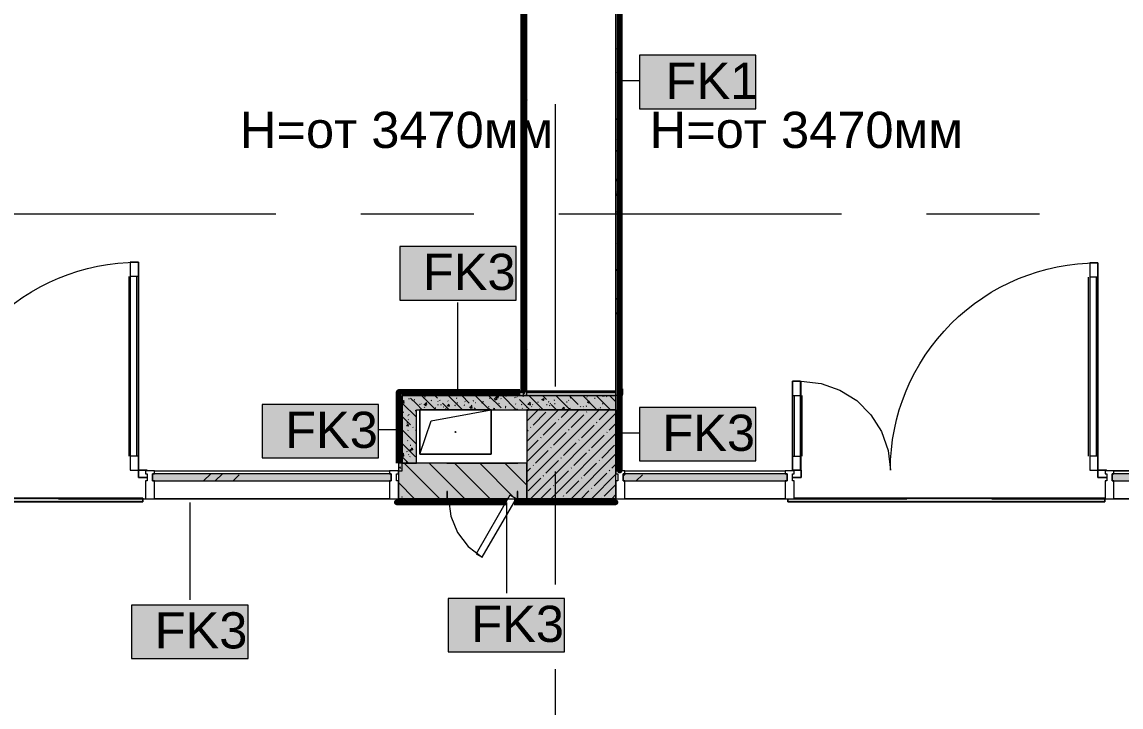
# Model space of a CAD drawing. Header units: millimetres. Extents: x -3817 to 677485, y -22715 to 103890.
# Drawn here: x 107959 to 114129, y 14141 to 17990 of the extents above; entities that cross this region are included whole.
import ezdxf

# ---------------------------------------------------------------- set-up
doc = ezdxf.new("R2010")
doc.units = ezdxf.units.MM
doc.layers.add('PDF _Геометрия', color=7, linetype='Continuous', true_color=0x1d1d1d)
doc.layers.add('PDF _Сплошная заливка', color=7, linetype='Continuous', true_color=0xffffff)
doc.layers.add('PDF _Текст', color=7, linetype='Continuous')
doc.styles.add('PDF GOST-Common', font='arial.ttf')

msp = doc.modelspace()

# ---------------------------------------------------------------- hatches: boundary and pattern name
at = {"layer": 'PDF _Сплошная заливка', "transparency": 33554559}
for points in [[(110773.6, 15891.3), (110793.6, 15891.3), (110793.6, 21081.3), (110773.6, 21081.3), (110773.6, 16746.6)], [(110073.6, 15468.3), (110093.6, 15468.3), (110093.6, 15911.3), (110073.6, 15911.3), (110073.6, 15511.3)], [(110093.6, 15511.3), (110173.6, 15511.3), (110173.6, 15891.3), (110093.6, 15891.3), (110093.6, 15528.7)], [(110753.6, 15811.3), (111293.6, 15811.3), (111293.6, 15891.3), (110173.6, 15891.3), (110173.6, 15811.3)], [(111293.6, 15468.3), (111313.6, 15468.3), (111313.6, 15891.3), (111293.6, 15891.3), (111293.6, 15528.7)], [(110032.6, 15411.3), (110032.6, 15451.3), (108692.6, 15451.3), (108692.6, 15411.3), (108725.1, 15411.3)], [(115829, 15411.3), (115829, 15451.3), (114079, 15451.3), (114079, 15411.3), (115378.3, 15411.3)]]:
    msp.add_hatch(color=256, dxfattribs=at).paths.add_polyline_path(points)
h = msp.add_hatch(color=256, dxfattribs=at)
h.paths.add_polyline_path([(110343.6, 15311.3), (110343.6, 15351.3), (110348.6, 15351.3), (110348.6, 15311.3), (110687.4, 15311.3), (110698.9, 15331.3), (110733.6, 15311.3), (110738.6, 15311.3), (110738.6, 15351.3), (110743.6, 15351.3), (110743.6, 15311.3), (110793.6, 15311.3), (110793.6, 15511.3), (110072.6, 15511.3), (110072.6, 15311.3), (110092.6, 15311.3)], flags=0)
h.paths.add_polyline_path([(105643.6, 15311.3), (105793.6, 15311.3), (105793.6, 15511.3), (105643.6, 15511.3)], flags=0)
h.paths.add_polyline_path([(106853.6, 15311.3), (106853.6, 15511.3), (106293.6, 15511.3), (106294.6, 15311.3)], flags=0)
h.paths.add_polyline_path([(101343.6, 15311.3), (101641.6, 15311.3), (101641.6, 15511.3), (101343.6, 15511.3)], flags=0)
h = msp.add_hatch(color=256, dxfattribs=at)
h.paths.add_polyline_path([(106313.6, 15511.3), (106853.6, 15511.3), (106853.6, 15531.3), (106313.6, 15531.3), (106313.6, 15528.7)], flags=0)
h.paths.add_polyline_path([(110072.6, 15511.3), (110073.6, 15511.3), (110072.6, 15528.7)], flags=0)
at = {"layer": 'PDF _Сплошная заливка', "true_color": 0x494949, "transparency": 33554559}
for points in [[(108638, 15294.2), (108638, 15314.2), (106903.6, 15314.2), (106903.6, 15311.3), (106858, 15311.3), (106858, 15294.2), (107394.4, 15294.2)], [(114038, 15294.2), (114038, 15314.2), (112294, 15314.2), (112294, 15311.3), (112258, 15311.3), (112258, 15294.2), (112294, 15294.2)]]:
    msp.add_hatch(color=251, dxfattribs=at).paths.add_polyline_path(points)
at = {"layer": 'PDF _Сплошная заливка', "transparency": 33554559}
h = msp.add_hatch(color=256, dxfattribs=at)
h.paths.add_polyline_path([(120602.6, 15291.3), (120623.6, 15291.3), (120623.6, 15311.3), (115843.6, 15311.3), (115843.6, 15291.3), (119370.2, 15291.3)], flags=0)
h.paths.add_polyline_path([(110675.8, 15291.3), (110687.4, 15311.3), (110092.6, 15311.3), (110093.6, 15291.3), (110508.9, 15291.3)], flags=0)
h.paths.add_polyline_path([(111293.6, 15291.3), (111293.6, 15311.3), (110733.6, 15311.3), (110722, 15291.3), (110743.6, 15291.3)], flags=0)

# ---------------------------------------------------------------- linework, layer by layer
at = {"layer": 'PDF _Геометрия', "color": 9, "lineweight": 9, "true_color": 0xc0c0c0}
for points in [[(101060.8, 21031.3), (105773.6, 21031.3), (105773.6, 15821.4), (105793.6, 15821.4), (105793.6, 21031.3), (106293.6, 21031.3), (106293.6, 15821.4), (106313.6, 15821.4), (106313.6, 21031.3), (110773.6, 21031.3), (110773.6, 15891.3), (110793.6, 15891.3), (110793.6, 21031.3), (110793.6, 21081.3), (110773.6, 21081.3), (106313.6, 21081.3), (106293.6, 21081.3), (105793.6, 21081.3), (105773.6, 21081.3), (101060.8, 21081.3)], [(110722, 15291.3), (111293.6, 15291.3), (111293.6, 15311.3), (110733.6, 15311.3), (110793.6, 15311.3), (110793.6, 15511.3), (110073.6, 15511.3), (110073.6, 15468.3), (110093.6, 15468.3), (110093.6, 15891.3), (110753.6, 15891.3), (110173.6, 15891.3), (110093.6, 15891.3), (110093.6, 15511.3), (110173.6, 15511.3), (110173.6, 15811.3), (111293.6, 15811.3), (111293.6, 15468.3), (111313.6, 15468.3), (111313.6, 15891.3), (111293.6, 15891.3), (110753.6, 15891.3), (111293.6, 15891.3), (111293.6, 18194.3)], [(111313.6, 18194.3), (111313.6, 15891.3), (111293.6, 15891.3)], [(110073.6, 15532.4), (110073.6, 15911.3), (110093.6, 15911.3), (110753.6, 15911.3), (110773.6, 15911.3)], [(110753.6, 15891.3), (110753.6, 15911.3)], [(110793.5, 15911.3), (111293.8, 15911.3)], [(111313.6, 15891.3), (111313.6, 15912.4), (111333.6, 15912.4)], [(110073.6, 15531.3), (110072.6, 15531.3), (110072.6, 15511.3), (110072.6, 15311.3), (110072.6, 15291.3)], [(110343.6, 15511.3), (110743.6, 15511.3)], [(110092.6, 15291.3), (110092.6, 15311.3), (110687.4, 15311.3), (110093.6, 15311.3), (110093.6, 15291.3), (110675.8, 15291.3)]]:
    msp.add_lwpolyline(points, dxfattribs=at)
at = {"layer": 'PDF _Геометрия', "color": 231, "lineweight": 70, "true_color": 0xff80c0}
msp.add_lwpolyline([(110772.6, 15911.3), (110772.6, 21031.3), (110773.6, 21031.3), (110773.6, 15911.3)], close=True, dxfattribs=at)
for points in [[(111314.6, 18194.3), (111314.6, 15911.8), (111313.6, 15911.8), (111313.6, 18194.3)], [(111333.6, 15913.3), (111314.6, 15913.3), (111314.6, 15912.4), (111333.6, 15912.4)]]:
    msp.add_lwpolyline(points, dxfattribs=at)
at = {"layer": 'PDF _Геометрия', "color": 253, "lineweight": 9, "true_color": 0x9b9b9b}
for points in [[(110773.6, 17974.3), (110774.1, 17974.3)], [(111313.6, 17964.5), (111309.1, 17956.7)], [(110792.1, 17914.8), (110787.1, 17906.1)], [(111310, 17897.4), (111305, 17888.7)], [(111312.7, 17943.8), (111313.6, 17943.8)], [(110773.6, 17882.9), (110774.1, 17882.9)], [(110788, 17846.8), (110783, 17838.1)], [(110790, 17858.7), (110785, 17867.4)], [(111296.7, 17834.4), (111293.6, 17839.9)], [(111312.7, 17852.4), (111313.6, 17852.4)], [(110793.6, 17791.6), (110789.1, 17799.3)], [(110773.6, 17760.9), (110774.1, 17760.9)], [(110793.6, 17730.6), (110793.2, 17731.3)], [(111304.9, 17698.4), (111299.9, 17707.1)], [(111312.7, 17730.5), (111313.6, 17730.5)], [(110787, 17680.9), (110782, 17689.7)], [(111308.9, 17651.6), (111303.9, 17642.9)], [(110775.9, 17639.3), (110773.6, 17643.3)], [(110773.6, 17639), (110774.1, 17639)], [(110787, 17601), (110781.9, 17592.3)], [(111312.7, 17608.6), (111313.6, 17608.6)], [(110773.6, 17547.6), (110774.1, 17547.6)], [(110780, 17571.3), (110774.9, 17580)], [(110793.6, 17551.5), (110793.1, 17550.7)], [(110784.1, 17503.2), (110779, 17512)], [(111312.7, 17517.1), (111313.6, 17517.1)], [(110773.6, 17425.7), (110774.1, 17425.7)], [(111296.7, 17447.5), (111293.6, 17442.2)], [(110774.7, 17396.9), (110773.6, 17395)], [(111303.7, 17337.9), (111298.7, 17329.2)], [(111312.7, 17395.2), (111313.6, 17395.2)], [(110773.6, 17303.7), (110774.1, 17303.7)], [(110781.8, 17287.3), (110776.7, 17278.6)], [(111313.6, 17317.6), (111309.1, 17325.3)], [(110777.7, 17219.2), (110773.6, 17212.1)], [(111299.6, 17269.8), (111294.6, 17261.1)], [(111310.8, 17228.2), (111305.8, 17219.5)], [(111312.7, 17273.3), (111313.6, 17273.3)], [(111313.6, 17256.7), (111313.2, 17257.3)], [(110773.6, 17212.3), (110774.1, 17212.3)], [(110788.8, 17177.6), (110783.8, 17168.9)], [(110789.2, 17189.5), (110784.2, 17198.2)], [(111312.7, 17181.8), (111313.6, 17181.8)], [(110773.6, 17090.4), (110774.1, 17090.4)], [(111300, 17097.2), (111295, 17105.9)], [(111311.2, 17138.9), (111306.2, 17147.6)], [(110793.6, 17060), (110792.4, 17062.1)], [(111304.1, 17029.2), (111299.1, 17037.9)], [(111312.7, 17059.9), (111313.6, 17059.9)], [(110776.6, 16973.5), (110773.6, 16968.3)], [(110775.1, 16970.1), (110773.6, 16972.8)], [(110773.6, 16968.5), (110774.1, 16968.5)], [(111298.5, 17024.1), (111293.6, 17015.5)], [(111308.2, 16961.2), (111303.2, 16969.9)], [(111309.7, 16982.5), (111304.7, 16973.8)], [(110787.8, 16931.9), (110782.7, 16923.1)], [(111297, 16919.5), (111293.6, 16925.5)], [(111312.7, 16938), (111313.6, 16938)], [(110773.6, 16877), (110774.1, 16877)], [(110783.3, 16834.1), (110778.2, 16842.8)], [(111312.7, 16846.5), (111313.6, 16846.5)], [(110773.6, 16755.1), (110774.1, 16755.1)], [(111294.1, 16741.8), (111293.6, 16742.7)], [(111312.7, 16724.6), (111313.6, 16724.6)], [(110773.6, 16633.2), (110774.1, 16633.2)], [(111300.4, 16600.7), (111295.4, 16592)], [(111313.4, 16647.4), (111308.3, 16656.1)], [(111312.7, 16602.7), (111313.6, 16602.7)], [(110778.5, 16550.1), (110773.6, 16541.5)], [(110773.6, 16541.7), (110774.1, 16541.7)], [(111312.7, 16511.3), (111313.6, 16511.3)], [(110773.6, 16419.8), (110774.1, 16419.8)], [(110792.5, 16452.3), (110787.5, 16461)], [(111299.2, 16428.1), (111294.2, 16436.8)], [(110793.6, 16389.5), (110791.6, 16393)], [(111299.3, 16354.9), (111294.3, 16346.2)], [(111312.7, 16389.4), (111313.6, 16389.4)], [(110777.4, 16304.3), (110773.6, 16297.7)], [(110773.6, 16297.9), (110774.1, 16297.9)], [(111307.4, 16292), (111302.4, 16300.7)], [(111310.5, 16313.3), (111305.5, 16304.6)], [(110778.4, 16232.9), (110773.6, 16241.2)], [(110788.6, 16262.7), (110783.5, 16254)], [(110789.5, 16274.6), (110784.5, 16283.3)], [(111312.7, 16267.4), (111313.6, 16267.4)], [(110773.6, 16206.5), (110774.1, 16206.5)], [(110782.5, 16164.9), (110777.4, 16173.6)], [(111313.6, 16196.7), (111312.6, 16194.9)], [(111312.7, 16176), (111313.6, 16176)], [(110786.5, 16096.9), (110781.5, 16105.6)], [(110793.6, 16149.5), (110790.6, 16144.3)], [(111313.5, 16135.6), (111308.5, 16126.9)], [(110773.6, 16084.5), (110774.1, 16084.5)], [(110775.4, 16055.2), (110773.6, 16058.4)], [(110791.5, 16085), (110786.5, 16076.3)], [(111312.7, 16054.1), (111313.6, 16054.1)], [(110773.6, 15962.6), (110774.1, 15962.6)], [(111313.6, 15915.5), (111311.6, 15918.9)], [(111312.7, 15932.1), (111313.6, 15932.1)], [(110083.7, 15895.3), (110078.7, 15886.6)], [(110093.5, 15871.2), (110093.6, 15871.2)], [(110197.7, 15897.7), (110192.6, 15906.4)], [(110215.4, 15901.7), (110225.5, 15901.7)], [(110233.8, 15911.3), (110230, 15904.8)], [(110236.5, 15891.3), (110234.3, 15895.2)], [(110303.1, 15909.5), (110298, 15900.8)], [(110306.9, 15891.3), (110302.3, 15899.3)], [(110306.9, 15901.7), (110316.9, 15901.7)], [(110367.8, 15901.7), (110377.9, 15901.7)], [(110482.9, 15891.3), (110480, 15896.3)], [(110520.2, 15901.7), (110530.3, 15901.7)], [(110579.5, 15906.9), (110576.9, 15911.3)], [(110611.7, 15901.7), (110621.7, 15901.7)], [(110658.8, 15891.3), (110657.7, 15893.3)], [(110684.9, 15900.2), (110679.8, 15891.5)], [(110703.1, 15901.7), (110713.2, 15901.7)], [(110726.5, 15911.3), (110721.5, 15902.7)], [(111312.4, 15889.9), (111307.4, 15881.1)], [(111312.7, 15840.7), (111313.6, 15840.7)], [(110093.6, 15773.1), (110091.1, 15777.4)], [(110093.5, 15749.3), (110093.6, 15749.3)], [(111313.6, 15732.7), (111308.6, 15741.2)], [(111300.2, 15685.8), (111295.1, 15677)], [(111302.5, 15690.9), (111297.5, 15699.6)], [(111312.7, 15718.8), (111313.6, 15718.8)], [(110082.6, 15649.6), (110077.6, 15640.9)], [(110093.5, 15627.3), (110093.6, 15627.3)], [(111306.6, 15622.8), (111301.6, 15631.5)], [(110082, 15549.3), (110077, 15558)], [(110093.2, 15591), (110088.1, 15599.7)], [(110093.6, 15607.6), (110088.8, 15599.2)], [(111307.2, 15576.1), (111302.2, 15567.4)], [(111310.7, 15554.8), (111305.6, 15563.5)], [(111312.7, 15596.9), (111313.6, 15596.9)], [(110086.1, 15481.3), (110081.1, 15490)], [(110093.5, 15535.9), (110093.6, 15535.9)], [(111299.5, 15513.2), (111294.5, 15521.9)], [(111303.1, 15508.1), (111298.1, 15499.3)], [(111312.7, 15505.4), (111313.6, 15505.4)], [(110130.2, 15305.3), (110125.2, 15296.6)], [(110260.8, 15300.6), (110255.8, 15309.3)], [(110344.9, 15311.3), (110344.6, 15310.8)], [(110553.7, 15307.2), (110548.7, 15298.5)], [(110574.6, 15305.8), (110571.3, 15311.3)], [(110591.3, 15311.3), (110590.3, 15309.7)], [(110642.6, 15309.9), (110641.7, 15311.3)], [(110661.6, 15311.3), (110658.3, 15305.6)], [(110682.2, 15302.3), (110679.2, 15307.4)], [(110820.3, 15306.9), (110817.7, 15311.3)], [(110908, 15311.3), (110904.1, 15304.5)], [(110977.1, 15309.1), (110972.1, 15300.4)], [(110998, 15303.9), (110993.7, 15311.3)], [(111039.6, 15292.7), (111034.6, 15301.4)], [(111107.7, 15296.8), (111102.6, 15305.5)], [(111285.4, 15293.8), (111280.3, 15302.5)], [(110093.5, 15292.1), (110093.6, 15292.1), (110103.6, 15292.1)], [(110184.9, 15292.1), (110195, 15292.1)], [(110276.4, 15292.1), (110286.4, 15292.1)], [(110459.3, 15292.1), (110469.3, 15292.1)], [(110512, 15296.1), (110509.3, 15291.3)], [(110550.7, 15292.1), (110560.8, 15292.1)], [(110611.7, 15292.1), (110621.7, 15292.1)], [(110757.8, 15295), (110755.7, 15291.3)], [(110764.1, 15292.1), (110774.1, 15292.1)], [(110855.5, 15292.1), (110865.6, 15292.1)], [(110946.9, 15292.1), (110957, 15292.1)], [(111129.8, 15292.1), (111139.9, 15292.1)], [(111146, 15291.3), (111144.3, 15294.4)], [(111221.3, 15292.1), (111231.3, 15292.1)], [(111282.2, 15292.1), (111292.3, 15292.1)]]:
    msp.add_lwpolyline(points, dxfattribs=at)
at = {"layer": 'PDF _Геометрия', "color": 7, "lineweight": 9}
for points in [[(112078.1, 17802.4), (111425, 17802.4), (111425, 17502.4), (112078.1, 17502.4)], [(110733.6, 16727.6), (110080.5, 16727.6), (110080.5, 16427.6), (110733.6, 16427.6)], [(109960.6, 15840.4), (109307.5, 15840.4), (109307.5, 15540.4), (109960.6, 15540.4)], [(110593.6, 15811.3), (110593.6, 15561.3), (110193.6, 15561.3), (110193.6, 15811.3)], [(110593.6, 15811.3), (110193.6, 15811.3), (110193.6, 15561.3), (110593.6, 15561.3)], [(111293.6, 15811.3), (110793.6, 15811.3), (110793.6, 15511.3), (110793.6, 15311.3), (111293.6, 15311.3)], [(112078.1, 15823.9), (111425, 15823.9), (111425, 15523.9), (112078.1, 15523.9)], [(110022.6, 15451.3), (108702.6, 15451.3), (108702.6, 15468.3), (110022.6, 15468.3)], [(112244, 15451.3), (111343.6, 15451.3), (111343.6, 15468.3), (112244, 15468.3)], [(110022.6, 15311.3), (108702.6, 15311.3), (108702.6, 15411.3), (110022.6, 15411.3)], [(112244, 15311.3), (111343.6, 15311.3), (111343.6, 15411.3), (112244, 15411.3)], [(106903.3, 15314.2), (108638, 15314.2)], [(110072.6, 15311.3), (110092.6, 15311.3)], [(112293.7, 15314.2), (114038, 15314.2)], [(106858, 15294.2), (108638, 15294.2)], [(112258, 15294.2), (114038, 15294.2)], [(111005.5, 14750.7), (110352.3, 14750.7), (110352.3, 14450.7), (111005.5, 14450.7)], [(109228.2, 14714), (108575.1, 14714), (108575.1, 14414), (109228.2, 14414)]]:
    msp.add_lwpolyline(points, close=True, dxfattribs=at)
for points in [[(111314.1, 17660.5), (111425, 17660.5)], [(110407, 15911.8), (110407, 16413.7)], [(111293.6, 15811.3), (111293.6, 15891.3)], [(110193.6, 15561.3), (110256.1, 15748.8), (110593.6, 15811.3)], [(110073.1, 15698.5), (109960.6, 15698.5)], [(111314.1, 15682), (111425, 15682)], [(108702.6, 15468.3), (110022.6, 15468.3)], [(108978.7, 15411.3), (109018.7, 15451.3)], [(109044.4, 15411.3), (109084.4, 15451.3)], [(109144.4, 15411.3), (109179.4, 15446.4)], [(111333.6, 15437.8), (111347.2, 15451.3)], [(111343.6, 15468.3), (112244, 15468.3)], [(111407.2, 15411.3), (111442.2, 15446.4)], [(115793.6, 15451.3), (114089, 15451.3), (114089, 15468.3), (115793.6, 15468.3), (114089, 15468.3)], [(114089, 15311.3), (115829, 15311.3), (114089, 15311.3), (114089, 15411.3), (115793.6, 15411.3)], [(108638, 15294.2), (108638, 15314.2), (108638, 15294.2)], [(108702.6, 15311.3), (110022.6, 15311.3)], [(110093.6, 15311.3), (110092.6, 15311.3)], [(111343.6, 15311.3), (112244, 15311.3)], [(112258, 15294.2), (112258, 15311.3), (112258, 15294.2)], [(114038, 15294.2), (114038, 15314.2), (114038, 15294.2)], [(108901.7, 15290.8), (108901.7, 14744.1)], [(110072.6, 15291.3), (110092.6, 15291.3), (110093.6, 15291.3)], [(110678.9, 15290.9), (110678.9, 14780.8)]]:
    msp.add_lwpolyline(points, dxfattribs=at)
at = {"layer": 'PDF _Геометрия', "color": 253, "lineweight": 9, "true_color": 0xaaaaaa}
for points in [[(110953.6, 15941.1), (110953.6, 17528.6)], [(107797.7, 16911.4), (109385.2, 16911.4)], [(109861.4, 16911.4), (110496.4, 16911.4)], [(110972.7, 16911.4), (112560.2, 16911.4)], [(113036.4, 16911.4), (113671.4, 16911.4)], [(108558.6, 16560.3), (108558.6, 15551.3)], [(108612.6, 16560.3), (108567.6, 16560.3)], [(108602.6, 16560.3), (108602.6, 15551.3)], [(113945, 16556.3), (113945, 15551.3)], [(113999, 16556.3), (113954, 16556.3)], [(113989, 16556.3), (113989, 15551.3)], [(112284, 15891.3), (112329, 15891.3)], [(112294, 15891.3), (112294, 15551.3)], [(112338, 15891.3), (112338, 15551.3)], [(108612.6, 15551.3), (108567.6, 15551.3)], [(112284, 15551.3), (112329, 15551.3)], [(113999, 15551.3), (113954, 15551.3)], [(108662.6, 15468.3), (108662.6, 15471.3), (108612.6, 15471.3)], [(110953.6, 14829.9), (110953.6, 15464.9)], [(112284, 15431.3), (112334, 15431.3), (112334, 15471.3)], [(114047.6, 15471.3), (113999, 15471.3)], [(114049, 15468.3), (114049, 15471.3)], [(108164.7, 15311.3), (109752.2, 15311.3)], [(110228.4, 15311.3), (110863.4, 15311.3)], [(110353.6, 15311.3), (110366.5, 15213), (110404.5, 15121.3), (110464.9, 15042.6), (110543.6, 14982.3)], [(111339.7, 15311.3), (112927.2, 15311.3)], [(113403.4, 15311.3), (114038.4, 15311.3)], [(110953.6, 12766.1), (110953.6, 14353.6)]]:
    msp.add_lwpolyline(points, dxfattribs=at)
for points in [[(106893.6, 15468.3), (106893.6, 15471.3), (106943.6, 15471.3), (106943.6, 15971.3), (107054.8, 15958.8), (107160.5, 15921.8), (107255.3, 15862.3), (107334.5, 15783.1), (107394.1, 15688.3), (107431, 15582.6), (107443.6, 15471.3, -0.414215), (108612.6, 16640.3), (108612.6, 15471.3), (108612.6, 15431.3), (108662.6, 15431.3)], [(112284, 15468.3), (112284, 15471.3), (112334, 15471.3), (112334, 15971.3), (112445.3, 15958.8), (112551, 15921.8), (112645.8, 15862.3), (112724.9, 15783.1), (112784.5, 15688.3), (112821.5, 15582.6), (112834, 15471.3, -0.414214), (113999, 16636.3), (113999, 15471.3), (113999, 15431.3), (114047.6, 15431.3)]]:
    msp.add_lwpolyline(points, format="xyb", dxfattribs=at)
for points in [[(108567.6, 15471.3), (108612.6, 15471.3), (108612.6, 16640.3), (108567.6, 16640.3), (108567.6, 15471.3), (108612.6, 15471.3), (108612.6, 16640.3), (108567.6, 16640.3)], [(113954, 15471.3), (113999, 15471.3), (113999, 16636.3), (113954, 16636.3), (113954, 15471.3), (113999, 15471.3), (113999, 16636.3), (113954, 16636.3)], [(112329, 15471.3), (112284, 15471.3), (112284, 15971.3), (112329, 15971.3), (112329, 15471.3), (112329, 15971.3), (112284, 15971.3), (112284, 15471.3)], [(108612.6, 15471.3), (108612.6, 15431.3), (108662.6, 15431.3), (108612.6, 15431.3), (108612.6, 15471.3), (108662.6, 15471.3), (108662.6, 15468.3), (108662.6, 15471.3)], [(112334, 15471.3), (112334, 15431.3), (112284, 15431.3), (112334, 15431.3), (112334, 15471.3), (112284, 15471.3), (112284, 15468.3), (112284, 15471.3)], [(113999, 15471.3), (113999, 15431.3), (114047.6, 15431.3), (113999, 15431.3), (113999, 15471.3), (114047.6, 15471.3)], [(114049, 15471.3), (114049, 15468.3)]]:
    msp.add_lwpolyline(points, close=True, dxfattribs=at)
at = {"layer": 'PDF _Геометрия', "color": 52, "lineweight": 70, "true_color": 0xe1dc04}
for points in [[(110072.6, 15511.3), (110072.6, 15912.4), (110073.6, 15912.4), (110753.6, 15912.4)], [(110753.6, 15911.3), (110073.6, 15911.3), (110073.6, 15511.3)], [(110073.6, 15532.4), (110072.6, 15532.4), (110072.6, 15531.3), (110073.6, 15531.3)], [(110093.6, 15311.3), (110092.6, 15311.3)], [(110072.6, 15291.3), (110062.6, 15291.3), (110062.6, 15290.3), (110092.6, 15290.3), (110675.3, 15290.3)], [(110675.8, 15291.3), (110093.6, 15291.3)], [(110721.5, 15290.3), (111293.6, 15290.3), (111293.6, 15291.3), (110722, 15291.3)]]:
    msp.add_lwpolyline(points, dxfattribs=at)
at = {"layer": 'PDF _Геометрия', "color": 252, "lineweight": 9, "true_color": 0x878787}
for points in [[(110093.6, 15853.9), (110102.1, 15864)], [(110101.1, 15862.6), (110104.4, 15863.1)], [(110104.1, 15852.8), (110102.1, 15863.9)], [(110128.5, 15889.3), (110126.5, 15891.3)], [(110131.3, 15872.5), (110134, 15874.6)], [(110206.5, 15811.3), (110173.6, 15844.2), (110141.1, 15876.7)], [(110145.6, 15868.5), (110148.9, 15868.9)], [(110160, 15868.7), (110162.9, 15866.9)], [(110281.8, 15811.3), (110201.8, 15891.3)], [(110212.9, 15877.3), (110216.2, 15877.8)], [(110221.1, 15883.9), (110223.8, 15886)], [(110255, 15864.7), (110257.8, 15862.9)], [(110291.9, 15876.7), (110277.3, 15891.3)], [(110293.9, 15860.3), (110296.4, 15858)], [(110307, 15861.6), (110304.5, 15864.2)], [(110349.9, 15860.7), (110352.7, 15858.9)], [(110432.7, 15811.3), (110352.7, 15891.3)], [(110397.6, 15878.1), (110400.1, 15875.8)], [(110470.5, 15849.1), (110428.2, 15891.3)], [(110444.8, 15856.7), (110447.6, 15854.9)], [(110492.4, 15862), (110495.1, 15864)], [(110583.6, 15811.3), (110503.6, 15891.3)], [(110543.9, 15856.9), (110546.4, 15854.6)], [(110547.1, 15857.4), (110550.4, 15857.8)], [(110649, 15821.4), (110579.1, 15891.3)], [(110584.7, 15875.3), (110587.4, 15877.3)], [(110625.1, 15867.4), (110609.3, 15869.8), (110623.1, 15884.2)], [(110614.4, 15866.2), (110617.8, 15866.7)], [(110631, 15877.3), (110622.1, 15883.3), (110634.6, 15888.1)], [(110625.1, 15867.3), (110623.1, 15884.2)], [(110631, 15877.2), (110634.6, 15888)], [(110647.6, 15874.7), (110650.1, 15872.4)], [(110734.4, 15811.3), (110654.4, 15891.3)], [(110676, 15887.8), (110678.7, 15889.8)], [(110726.7, 15881), (110730, 15881.5)], [(110739.5, 15881.8), (110737, 15884.3)], [(110809.9, 15811.3), (110752.1, 15869.2)], [(110752.5, 15891.3), (110753.8, 15890.2)], [(110771.2, 15886.9), (110774.6, 15887.3)], [(110885.3, 15811.3), (110805.3, 15891.3)], [(110856, 15853.3), (110858.7, 15855.4)], [(110886.5, 15863.1), (110877.7, 15869), (110890.1, 15873.8)], [(110903, 15869.2), (110880.8, 15891.3)], [(110886.5, 15863), (110890.1, 15873.7)], [(110918, 15854.1), (110915.5, 15856.6)], [(110947.3, 15865.8), (110950, 15867.9)], [(111036.2, 15811.3), (110956.2, 15891.3)], [(111015.9, 15855.1), (111019.3, 15855.6)], [(111026.6, 15865.8), (111029, 15863.6)], [(111081.5, 15841.5), (111031.7, 15891.3)], [(111037.1, 15877.2), (111039.8, 15879.3)], [(111187, 15811.3), (111107, 15891.3)], [(111128.2, 15869.9), (111131.5, 15870.3)], [(111129.5, 15890.6), (111130.5, 15891.3)], [(111130.3, 15883.6), (111132.7, 15881.4)], [(111142, 15848.8), (111133.2, 15854.8), (111145.6, 15859.6)], [(111142, 15848.8), (111145.6, 15859.5)], [(111172.7, 15875.8), (111176.1, 15876.2)], [(111260, 15813.9), (111184.6, 15889.3)], [(111227.2, 15886.2), (111216.6, 15887.1), (111220.1, 15891.3)], [(111227.2, 15886.1), (111226.3, 15891.3)], [(111240.1, 15884.6), (111243.4, 15885.1)], [(111293.6, 15855.7), (111257.9, 15891.3)], [(110093.6, 15853.8), (110104.1, 15852.9)], [(110173.6, 15768.7), (110093.6, 15848.7)], [(110098.8, 15798.3), (110102.1, 15798.8)], [(110102.6, 15848.8), (110105.4, 15847)], [(110129.1, 15813.3), (110131.8, 15815.4)], [(110166.2, 15807.2), (110169.5, 15807.7)], [(110190.2, 15842.5), (110192.7, 15840.2)], [(110197.5, 15844.8), (110200.4, 15843)], [(110226.1, 15834.2), (110217.2, 15840.2), (110229.7, 15845)], [(110218.9, 15824.7), (110221.6, 15826.8)], [(110231.7, 15841.7), (110221, 15842.6), (110229.6, 15852.9)], [(110226.1, 15834.1), (110229.7, 15844.9)], [(110231.7, 15841.6), (110229.6, 15852.8)], [(110278.4, 15822), (110281.8, 15822.4)], [(110292.4, 15840.8), (110295.3, 15839)], [(110311.3, 15838.1), (110314, 15840.1)], [(110357.3, 15811.3), (110319.6, 15849.1)], [(110323, 15827.9), (110326.3, 15828.3)], [(110336.5, 15821.3), (110339, 15819)], [(110359.2, 15830.6), (110348.6, 15831.5), (110357.1, 15841.7)], [(110359.2, 15830.5), (110357.1, 15841.6)], [(110387.4, 15836.8), (110390.2, 15835)], [(110390.3, 15836.7), (110393.6, 15837.2)], [(110402.6, 15850.6), (110405.2, 15852.6)], [(110440.2, 15839.1), (110442.7, 15836.8)], [(110481.6, 15820), (110472.7, 15825.9), (110485.2, 15830.7)], [(110486.7, 15819.4), (110476.1, 15820.3), (110484.7, 15830.5)], [(110481.6, 15819.9), (110485.2, 15830.6)], [(110482.3, 15832.8), (110485.1, 15831)], [(110485.6, 15834), (110483, 15836.5)], [(110486.7, 15819.3), (110484.7, 15830.5)], [(110508.2, 15811.3), (110498.1, 15821.4)], [(110502.6, 15851.5), (110505.9, 15851.9)], [(110539.7, 15852.7), (110542.5, 15850.9)], [(110577.2, 15828.8), (110580, 15827)], [(110582.6, 15816.1), (110585.2, 15818.1)], [(110605.5, 15811.3), (110612.2, 15819.4)], [(110613.7, 15811.3), (110612.2, 15819.3)], [(110634.6, 15848.6), (110637.4, 15846.8)], [(110672.1, 15824.8), (110674.9, 15823)], [(110673.9, 15828.6), (110676.5, 15830.7)], [(110715.5, 15812.4), (110716.7, 15811.3)], [(110724.5, 15816.7), (110727.8, 15817.2)], [(110728.8, 15811.3), (110728.3, 15811.7), (110740.7, 15816.5)], [(110729.5, 15844.6), (110732.4, 15842.8)], [(110739, 15811.3), (110740.7, 15816.4)], [(110763.7, 15840), (110766.3, 15842)], [(110767, 15820.7), (110769.8, 15818.9)], [(110791.8, 15825.6), (110795.1, 15826.1)], [(110814.9, 15837.9), (110799, 15840.4), (110812.9, 15854.8)], [(110814.9, 15837.9), (110812.9, 15854.7)], [(110819.2, 15830.2), (110821.7, 15828)], [(110824.4, 15840.6), (110827.3, 15838.8)], [(110861.9, 15816.7), (110864.8, 15814.9)], [(110904.1, 15840.4), (110907.4, 15840.8)], [(110919.4, 15836.6), (110922.2, 15834.8)], [(110922.9, 15848), (110925.4, 15845.8)], [(110960.8, 15811.3), (110930.6, 15841.5)], [(110948.6, 15846.3), (110951.9, 15846.7)], [(110956.8, 15812.7), (110959, 15811.3)], [(110989.2, 15811.3), (111002.6, 15825.4)], [(111004.3, 15811.3), (111002.7, 15825.3)], [(111014.3, 15832.6), (111017.1, 15830.8)], [(111035, 15818), (111037.6, 15820.1)], [(111096.6, 15826.4), (111094.1, 15829)], [(111111.7, 15811.3), (111109.1, 15813.9)], [(111109.2, 15828.6), (111112, 15826.8)], [(111127.3, 15831.4), (111130, 15833.4)], [(111193.3, 15814.5), (111196.6, 15814.9)], [(111204.1, 15824.6), (111206.9, 15822.8)], [(111218.6, 15843.9), (111221.3, 15845.9)], [(110141.1, 15725.9), (110093.6, 15773.4)], [(110119.4, 15737.1), (110122.7, 15737.5)], [(110124.7, 15778.3), (110127.5, 15776.5)], [(110127, 15754.2), (110129.6, 15756.2)], [(110129.1, 15785.7), (110131.6, 15783.4)], [(110093.6, 15705.5), (110095.8, 15703.4)], [(110173.6, 15617.9), (110093.6, 15697.9)], [(110128.8, 15719.1), (110118.2, 15720.1), (110126.7, 15730.3)], [(110124.8, 15695), (110127.5, 15697)], [(110128.8, 15719), (110126.8, 15730.2)], [(110156.2, 15710.8), (110153.6, 15713.3)], [(110173.6, 15693.4), (110168.7, 15698.2)], [(110168.7, 15547.3), (110093.6, 15622.5)], [(110122.7, 15635.8), (110125.3, 15637.8)], [(110127.5, 15663.6), (110130.4, 15661.8)], [(110138.1, 15611.6), (110141.4, 15612.1)], [(110093.6, 15559.5), (110101, 15567.3)], [(110093.6, 15551.9), (110103, 15550.4)], [(110129.2, 15511.3), (110093.6, 15547)], [(110103, 15550.3), (110101, 15567.2)], [(110120.5, 15576.6), (110123.2, 15578.6)], [(110128.6, 15560.5), (110131.1, 15558.3)], [(110139.5, 15576.4), (110130.7, 15582.3), (110143.1, 15587.1)], [(110135.9, 15547.4), (110139.2, 15547.8)], [(110139.6, 15576.3), (110143.2, 15587)], [(110153.5, 15585.4), (110142.8, 15586.3), (110151.4, 15596.5)], [(110149.6, 15593.1), (110152.4, 15591.3)], [(110153.5, 15585.3), (110151.4, 15596.4)], [(110093.6, 15541.8), (110094.7, 15541.9)], [(110118.3, 15517.4), (110121, 15519.4)]]:
    msp.add_lwpolyline(points, dxfattribs=at)
at = {"layer": 'PDF _Геометрия', "color": 52, "lineweight": 40, "true_color": 0xe1dc04}
for points in [[(110773.6, 15911.3), (110753.6, 15911.3), (110753.6, 15912.4), (110772.6, 15912.4)], [(110793.5, 15912.4), (111293.8, 15912.4)], [(111293.8, 15911.3), (110793.5, 15911.3)]]:
    msp.add_lwpolyline(points, dxfattribs=at)
at = {"layer": 'PDF _Геометрия', "color": 52, "lineweight": 70, "true_color": 0xe1dc04}
msp.add_lwpolyline([(111314.6, 15891.3), (111314.6, 15468.3), (111313.6, 15468.3), (111313.6, 15891.3), (111313.6, 15911.3), (111314.6, 15911.3)], close=True, dxfattribs=at)
at = {"layer": 'PDF _Геометрия', "lineweight": 9}
for points in [[(110793.6, 15747.6), (110857.3, 15811.3)], [(110793.6, 15633.5), (110971.4, 15811.3)], [(110793.6, 15519.5), (111085.4, 15811.3)], [(110793.6, 15405.4), (111199.5, 15811.3)], [(110793.6, 15804.6), (110800.3, 15811.3)], [(110828.6, 15725.6), (110899.9, 15796.8)], [(110914.1, 15811.1), (110914.4, 15811.3)], [(110985.4, 15768.3), (111028.4, 15811.3)], [(111128, 15796.8), (111130.3, 15799.2)], [(111142.2, 15811.1), (111142.5, 15811.3)], [(111199.2, 15754.1), (111256.5, 15811.3)], [(110813.5, 15311.3), (111293.6, 15791.4)], [(110885.6, 15668.5), (110956.9, 15739.8)], [(110971.1, 15754.1), (110973.5, 15756.4)], [(111042.4, 15711.3), (111113.7, 15782.6)], [(111185, 15739.8), (111187.4, 15742.2)], [(111256.3, 15697.1), (111293.6, 15734.4)], [(110793.6, 15690.6), (110800.1, 15697.1)], [(110814.3, 15711.3), (110816.7, 15713.7)], [(110927.6, 15311.3), (111293.6, 15677.3)], [(110942.6, 15611.5), (111013.9, 15682.8)], [(111028.2, 15697.1), (111030.5, 15699.4)], [(111099.4, 15654.3), (111170.7, 15725.6)], [(111242, 15682.8), (111244.4, 15685.2)], [(110793.6, 15576.5), (110857.1, 15640)], [(110871.4, 15654.3), (110873.7, 15656.7)], [(110999.7, 15554.5), (111070.9, 15625.8)], [(111085.2, 15640), (111087.6, 15642.4)], [(111156.5, 15597.3), (111227.8, 15668.5)], [(111213.5, 15540.2), (111284.8, 15611.5)], [(110842.8, 15511.7), (110914.1, 15583)], [(110928.4, 15597.3), (110930.7, 15599.6)], [(111041.6, 15311.3), (111293.6, 15563.3)], [(111056.7, 15497.5), (111128, 15568.7)], [(111142.2, 15583), (111144.6, 15585.4)], [(110304.4, 15311.3), (110104.4, 15511.3)], [(110445.8, 15311.3), (110245.8, 15511.3)], [(110587.3, 15311.3), (110387.3, 15511.3)], [(110721, 15319), (110528.7, 15511.3)], [(110793.6, 15387.9), (110670.1, 15511.3)], [(110828.6, 15497.5), (110831, 15499.8)], [(110899.9, 15454.7), (110971.1, 15526)], [(110985.4, 15540.2), (110987.8, 15542.6)], [(111042.4, 15483.2), (111044.8, 15485.6)], [(111113.7, 15440.4), (111185, 15511.7)], [(111199.2, 15526), (111201.6, 15528.4)], [(111270.5, 15483.2), (111293.6, 15506.3)], [(110793.6, 15462.5), (110814.3, 15483.2)], [(110800.1, 15354.9), (110871.4, 15426.2)], [(110885.6, 15440.4), (110888, 15442.8)], [(110956.9, 15397.7), (111028.2, 15469)], [(111099.4, 15426.2), (111101.8, 15428.6)], [(111155.7, 15311.3), (111293.6, 15449.2)], [(111170.7, 15383.4), (111242, 15454.7)], [(111256.3, 15469), (111258.6, 15471.3)], [(110163, 15311.3), (110072.6, 15401.8)], [(110870.6, 15311.3), (110928.4, 15369.2)], [(110942.6, 15383.4), (110945, 15385.8)], [(111013.9, 15340.6), (111085.2, 15411.9)], [(111156.5, 15369.2), (111158.8, 15371.5)], [(111227.8, 15326.4), (111293.6, 15392.2)], [(110984.6, 15311.3), (110985.4, 15312.1)], [(110999.7, 15326.4), (111002, 15328.8)], [(111098.7, 15311.3), (111142.2, 15354.9)], [(111213.5, 15312.1), (111215.9, 15314.5)], [(111269.7, 15311.3), (111293.6, 15335.2)]]:
    msp.add_lwpolyline(points, dxfattribs=at)
at = {"layer": 'PDF _Геометрия', "color": 52, "lineweight": 9, "true_color": 0xe1dc04}
for points in [[(110073.6, 15511.3), (110072.6, 15511.3)], [(110073.6, 15531.3), (110073.6, 15532.4)], [(110092.6, 15291.3), (110072.6, 15291.3)]]:
    msp.add_lwpolyline(points, dxfattribs=at)
at = {"layer": 'PDF _Геометрия', "color": 253, "lineweight": 13, "true_color": 0xaaaaaa}
for points in [[(108662.6, 15451.3), (108662.6, 15431.3), (108612.6, 15431.3), (108612.6, 15471.3), (108662.6, 15471.3), (108662.6, 15468.3)], [(112284, 15468.3), (112284, 15471.3), (112334, 15471.3), (112334, 15431.3), (112284, 15431.3), (112284, 15451.3)], [(114049, 15451.3), (114049, 15431.3), (113999, 15431.3), (113999, 15471.3), (114049, 15471.3), (114049, 15468.3)]]:
    msp.add_lwpolyline(points, dxfattribs=at)
at = {"layer": 'PDF _Геометрия', "color": 7, "lineweight": 20}
for points in [[(108652.6, 15451.3), (108662.6, 15451.3), (108662.6, 15411.3), (108652.6, 15411.3), (108652.6, 15311.3), (108702.6, 15311.3), (108702.6, 15411.3), (108692.6, 15411.3), (108692.6, 15451.3), (108702.6, 15451.3), (108702.6, 15468.3), (108652.6, 15468.3)], [(110032.6, 15451.3), (108692.6, 15451.3), (108692.6, 15411.3), (110032.6, 15411.3)], [(110032.6, 15451.3), (110032.6, 15411.3), (110022.6, 15411.3), (110022.6, 15311.3), (110072.6, 15311.3), (110072.6, 15411.3), (110062.6, 15411.3), (110062.6, 15451.3), (110072.6, 15451.3), (110072.6, 15468.3), (110022.6, 15468.3), (110022.6, 15451.3)], [(111293.6, 15451.3), (111303.6, 15451.3), (111303.6, 15411.3), (111293.6, 15411.3), (111293.6, 15311.3), (111343.6, 15311.3), (111343.6, 15411.3), (111333.6, 15411.3), (111333.6, 15451.3), (111343.6, 15451.3), (111343.6, 15468.3), (111293.6, 15468.3)], [(112254, 15451.3), (111333.6, 15451.3), (111333.6, 15411.3), (112254, 15411.3)], [(112244, 15451.3), (112254, 15451.3), (112254, 15411.3), (112244, 15411.3), (112244, 15311.3), (112294, 15311.3), (112294, 15411.3), (112284, 15411.3), (112284, 15451.3), (112294, 15451.3), (112294, 15468.3), (112244, 15468.3)], [(114039, 15451.3), (114049, 15451.3), (114049, 15411.3), (114039, 15411.3), (114039, 15311.3), (114089, 15311.3), (114089, 15411.3), (114079, 15411.3), (114079, 15451.3), (114089, 15451.3), (114089, 15468.3), (114039, 15468.3)], [(115829, 15451.3), (114079, 15451.3), (114079, 15411.3), (115829, 15411.3)]]:
    msp.add_lwpolyline(points, close=True, dxfattribs=at)
at = {"layer": 'PDF _Геометрия', "color": 253, "lineweight": 13, "true_color": 0xaaaaaa}
for points in [[(110348.6, 15351.3), (110343.6, 15351.3), (110343.6, 15311.3), (110348.6, 15311.3)], [(110543.6, 14982.3), (110733.6, 15311.3), (110698.9, 15331.3), (110508.9, 15002.3)], [(110738.6, 15351.3), (110738.6, 15311.3), (110743.6, 15311.3), (110743.6, 15351.3)]]:
    msp.add_lwpolyline(points, close=True, dxfattribs=at)
at = {"layer": 'PDF _Геометрия', "color": 7, "lineweight": 9}
msp.add_circle((110393.6, 15686.3), 2.5, dxfattribs=at)
at = {"layer": 'PDF _Сплошная заливка', "lineweight": 35, "transparency": 33554559}
for points in [[(111313.6, 15891.3), (111313.6, 18204.3), (111293.6, 15891.3), (111293.6, 18204.3)], [(110753.6, 15891.3), (110753.6, 15911.3), (110093.6, 15891.3), (110093.6, 15910.2)], [(111293.6, 15311.3), (111293.6, 15811.3), (110793.6, 15311.3), (110793.6, 15811.3)], [(111333.6, 15411.3), (112254, 15411.3), (111333.6, 15451.3), (112254, 15451.3)], [(110072.6, 15291.3), (110093.6, 15291.3), (110072.6, 15311.3), (110092.6, 15311.3)], [(110343.6, 15311.3), (110348.6, 15311.3), (110343.6, 15351.3), (110348.6, 15351.3)], [(110738.6, 15311.3), (110743.6, 15311.3), (110738.6, 15351.3), (110743.6, 15351.3)]]:
    msp.add_solid(points, dxfattribs=at)
at = {"layer": 'PDF _Сплошная заливка', "lineweight": 9, "transparency": 33554559}
for points in [[(112078.1, 17802.4), (111425, 17802.4), (112078.1, 17502.4), (111425, 17502.4)], [(110733.6, 16727.6), (110080.5, 16727.6), (110733.6, 16427.6), (110080.5, 16427.6)], [(109960.6, 15840.4), (109307.5, 15840.4), (109960.6, 15540.4), (109307.5, 15540.4)], [(112078.1, 15823.9), (111425, 15823.9), (112078.1, 15523.9), (111425, 15523.9)], [(111005.5, 14750.7), (110352.3, 14750.7), (111005.5, 14450.7), (110352.3, 14450.7)], [(109228.2, 14714), (108575.1, 14714), (109228.2, 14414), (108575.1, 14414)]]:
    msp.add_solid(points, dxfattribs=at)
at = {"layer": 'PDF _Сплошная заливка', "color": 254, "lineweight": 35, "true_color": 0xffb9dc, "transparency": 33554559}
for points in [[(111313.6, 15911.8), (111314.6, 15911.8), (111313.6, 16746.6)], [(111333.6, 15912.4), (111333.6, 15913.3), (111314.6, 15912.4)]]:
    msp.add_solid(points, dxfattribs=at)
at = {"layer": 'PDF _Сплошная заливка', "color": 52, "lineweight": 35, "true_color": 0xe1dc04, "transparency": 33554559}
for points in [[(110753.6, 15911.3), (110753.6, 15912.4), (110073.6, 15911.3)], [(110072.6, 15511.3), (110073.6, 15511.3), (110072.6, 15528.7)], [(111313.6, 15468.3), (111314.6, 15468.3), (111313.6, 15528.7)]]:
    msp.add_solid(points, dxfattribs=at)
at = {"layer": 'PDF _Сплошная заливка', "color": 254, "lineweight": 35, "true_color": 0xe7e7e7, "transparency": 33554559}
msp.add_solid([(111313.6, 15891.3), (111333.6, 15891.3), (111313.6, 15912.4), (111333.6, 15912.4)], dxfattribs=at)

# ---------------------------------------------------------------- texts
at = {"layer": 'PDF _Текст', "char_height": 203.2, "attachment_point": 4, "style": 'PDF GOST-Common'}
for s, insert in [('FK1', (111572.1, 17659)), ('FK3', (110209.6, 16584.2)), ('FK3', (109436.6, 15697)), ('FK3', (111554.1, 15680.5)), ('FK3', (110481.4, 14607.3)), ('FK3', (108704.2, 14570.6))]:
    msp.add_mtext(s, dxfattribs=dict(at, insert=insert))
at = {"layer": 'PDF _Текст', "color": 250, "true_color": 0x3c3c3c, "char_height": 203.2, "attachment_point": 4, "style": 'PDF GOST-Common'}
for insert in [(109182.9, 17381.9), (111482.9, 17381.9)]:
    msp.add_mtext('Н=от 3470мм', dxfattribs=dict(at, insert=insert))

doc.saveas('drawing.dxf')
